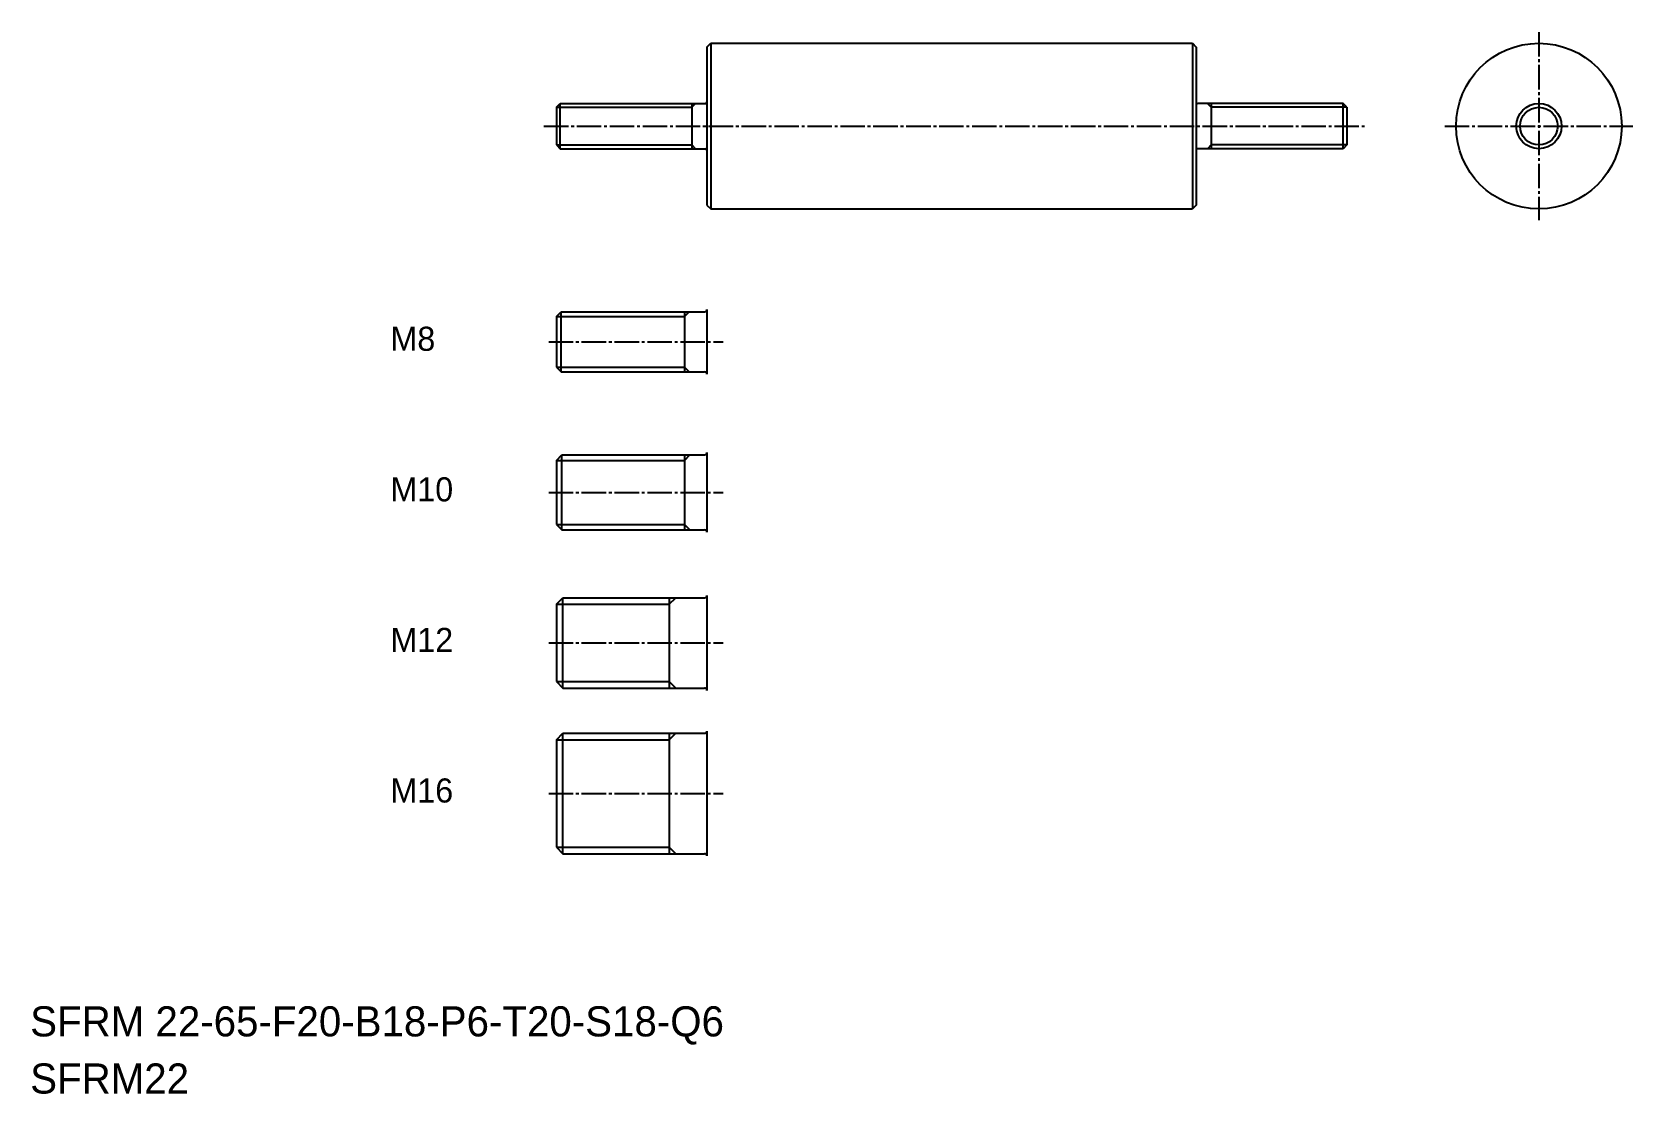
# Model space of a CAD drawing. Extents: x 10 to 223, y -5 to 136.
import ezdxf

# ---------------------------------------------------------------- set-up
doc = ezdxf.new("R2010")
doc.units = 0
doc.header["$LTSCALE"] = 0.25
doc.linetypes.add('CENTER', pattern=[17.5, 13, -1.5, 1.5, -1.5])
doc.layers.get('0').update_dxf_attribs({"linetype": 'CONTINUOUS'})
doc.layers.add('CENTER', color=1, linetype='CENTER')

msp = doc.modelspace()

# ---------------------------------------------------------------- linework, layer by layer
at = {"color": 7, "linetype": 'CONTINUOUS'}
for p, q in [((99.89, 134.01), (100.39, 134.51)), ((99.89, 134.01), (99.89, 113.01)), ((100.39, 134.51), (164.39, 134.51)), ((100.39, 134.51), (100.39, 112.51)), ((164.39, 134.51), (164.89, 134.01)), ((164.39, 134.51), (164.39, 112.51)), ((164.89, 134.01), (164.89, 113.01)), ((79.89, 126.01), (80.39, 126.51)), ((80.39, 120.51), (80.39, 126.51)), ((80.39, 126.51), (99.69, 126.51)), ((97.89, 126.51), (97.89, 120.51)), ((184.39, 126.51), (165.09, 126.51)), ((166.89, 126.51), (166.89, 120.51)), ((184.89, 126.01), (184.39, 126.51)), ((184.39, 120.51), (184.39, 126.51)), ((79.89, 121.01), (80.39, 120.51)), ((80.39, 120.51), (99.69, 120.51)), ((184.39, 120.51), (165.09, 120.51)), ((184.89, 121.01), (184.39, 120.51)), ((99.89, 113.01), (100.39, 112.51)), ((164.89, 113.01), (164.39, 112.51)), ((100.39, 112.51), (164.39, 112.51)), ((79.89, 98.24), (80.51, 98.86)), ((80.51, 98.86), (99.59, 98.86)), ((80.51, 90.86), (80.51, 98.86)), ((96.89, 98.86), (96.89, 90.86)), ((79.89, 91.49), (80.51, 90.86)), ((80.51, 90.86), (99.59, 90.86)), ((79.89, 79.11), (80.64, 79.86)), ((80.64, 69.86), (80.64, 79.86)), ((80.64, 79.86), (99.59, 79.86)), ((96.89, 79.86), (96.89, 69.86)), ((79.89, 70.61), (80.64, 69.86)), ((80.64, 69.86), (99.59, 69.86)), ((79.89, 59.99), (80.76, 60.86)), ((80.76, 48.86), (80.76, 60.86)), ((80.76, 60.86), (99.59, 60.86)), ((94.89, 60.86), (94.89, 48.86)), ((79.89, 49.74), (80.76, 48.86)), ((80.76, 48.86), (99.59, 48.86)), ((79.89, 41.99), (80.76, 42.86)), ((80.76, 26.86), (80.76, 42.86)), ((80.76, 42.86), (99.59, 42.86)), ((94.89, 42.86), (94.89, 26.86)), ((79.89, 27.74), (80.76, 26.86)), ((80.76, 26.86), (99.59, 26.86))]:
    msp.add_line(p, q, dxfattribs=at)
for p, q in [((164.89, 128.26), (164.89, 128.26)), ((79.89, 126.01), (79.89, 121.01)), ((184.89, 126.01), (184.89, 121.01)), ((164.89, 123.51), (164.89, 123.51)), ((79.89, 98.24), (79.89, 91.49)), ((79.89, 79.11), (79.89, 70.61)), ((79.89, 59.99), (79.89, 49.74)), ((79.89, 41.99), (79.89, 27.74))]:
    msp.add_line(p, q)
at = {"color": 3, "linetype": 'CONTINUOUS'}
for p, q in [((79.89, 126.01), (97.89, 126.01)), ((97.89, 126.01), (98.39, 126.51)), ((166.89, 126.01), (166.39, 126.51)), ((184.89, 126.01), (166.89, 126.01)), ((79.89, 121.01), (97.89, 121.01)), ((97.89, 121.01), (98.39, 120.51)), ((166.89, 121.01), (166.39, 120.51)), ((184.89, 121.01), (166.89, 121.01)), ((79.89, 98.24), (96.89, 98.24)), ((96.89, 98.24), (97.51, 98.86)), ((79.89, 91.49), (96.89, 91.49)), ((96.89, 91.49), (97.51, 90.86)), ((79.89, 79.11), (96.89, 79.11)), ((96.89, 79.11), (97.64, 79.86)), ((79.89, 70.61), (96.89, 70.61)), ((96.89, 70.61), (97.64, 69.86)), ((79.89, 59.99), (94.89, 59.99)), ((94.89, 59.99), (95.76, 60.86)), ((79.89, 49.74), (94.89, 49.74)), ((94.89, 49.74), (95.76, 48.86)), ((94.89, 41.99), (95.76, 42.86)), ((79.89, 41.99), (94.89, 41.99)), ((79.89, 27.74), (94.89, 27.74)), ((94.89, 27.74), (95.76, 26.86))]:
    msp.add_line(p, q, dxfattribs=at)
at = {"color": 7}
for p, q in [((99.89, 99.16), (99.89, 90.56)), ((99.89, 80.16), (99.89, 69.56)), ((99.89, 61.16), (99.89, 48.56)), ((99.89, 43.16), (99.89, 26.56))]:
    msp.add_line(p, q, dxfattribs=at)
at = {"color": 7, "linetype": 'CONTINUOUS'}
for radius in [11, 3]:
    msp.add_circle((210.4, 123.51), radius, dxfattribs=at)
at = {"color": 3, "linetype": 'CONTINUOUS'}
msp.add_circle((210.4, 123.51), 2.5, dxfattribs=at)
at = {"color": 7, "linetype": 'CONTINUOUS'}
for centre, radius, start, end in [((99.69, 126.71), 0.2, 270, 0), ((165.09, 126.71), 0.2, 180, 270), ((99.69, 120.31), 0.2, 0, 90), ((165.09, 120.31), 0.2, 90, 180), ((99.59, 99.16), 0.3, 270, 0), ((99.59, 90.56), 0.3, 0, 90), ((99.59, 80.16), 0.3, 270, 0), ((99.59, 69.56), 0.3, 0, 90), ((99.59, 61.16), 0.3, 270, 0), ((99.59, 48.56), 0.3, 0, 90), ((99.59, 43.16), 0.3, 270, 0), ((99.59, 26.56), 0.3, 0, 90)]:
    msp.add_arc(centre, radius, start, end, dxfattribs=at)
at = {"layer": 'CENTER', "color": 1, "linetype": 'CENTER'}
for p, q in [((210.4, 136.01), (210.4, 111.01)), ((78.24, 123.51), (187.59, 123.51)), ((197.9, 123.51), (222.9, 123.51)), ((78.87, 94.86), (102.06, 94.86)), ((78.87, 74.86), (102.06, 74.86)), ((78.87, 54.86), (102.06, 54.86)), ((78.87, 34.86), (102.06, 34.86))]:
    msp.add_line(p, q, dxfattribs=at)

# ---------------------------------------------------------------- texts
at = {"color": 7, "linetype": 'CONTINUOUS'}
for s, height, p in [('M8', 3.2, (57.86, 93.66)), ('M10', 3.2, (57.86, 73.66)), ('M12', 3.2, (57.86, 53.66)), ('M16', 3.2, (57.86, 33.66)), ('SFRM 22-65-F20-B18-P6-T20-S18-Q6', 4, (10, 2.59)), ('SFRM22', 4, (10, -5))]:
    msp.add_text(s, height=height, dxfattribs=at).set_placement(p)

doc.saveas('drawing.dxf')
